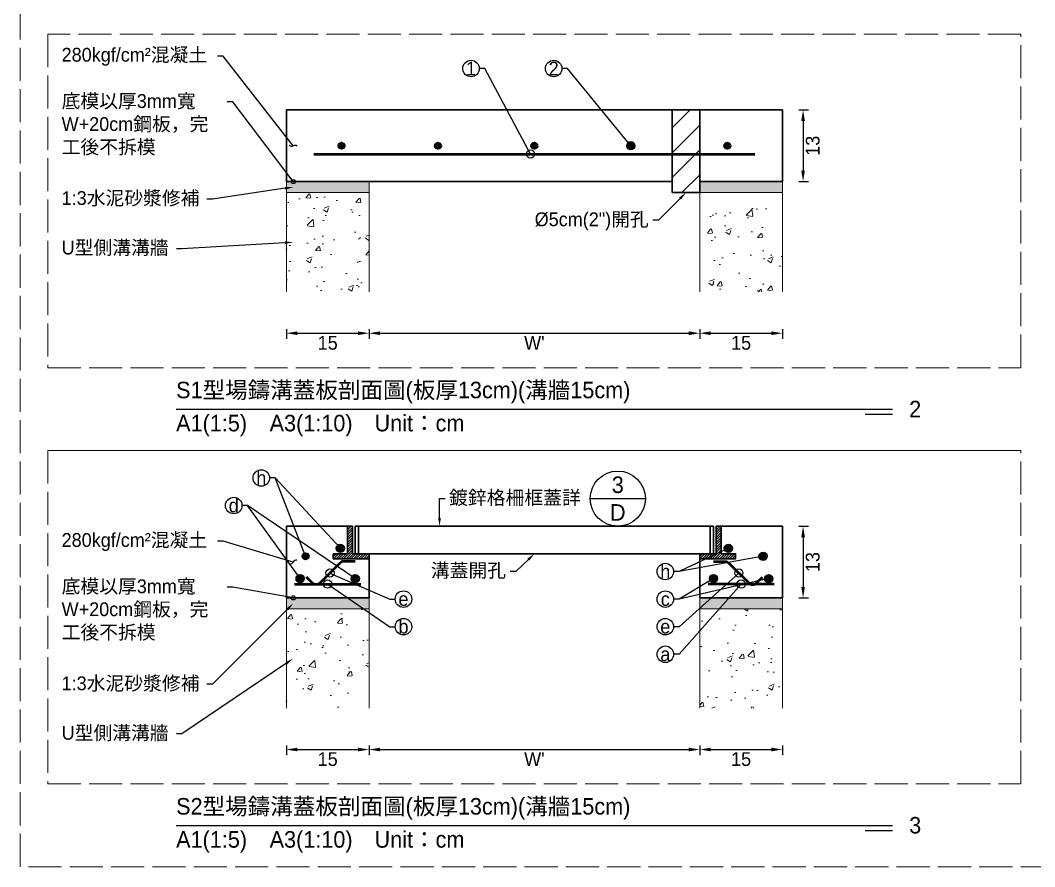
# Model space of a CAD drawing. Extents: x -4891 to 4829, y -5666 to -3242.
# Drawn here: x -3960.9 to -3592.8, y -4853.3 to -4546.3 of the extents above; entities that cross this region are included whole.
import ezdxf
from ezdxf import colors
from ezdxf.entities.mleader import LeaderData, LeaderLine
from ezdxf.math import Vec2, Vec3

# ---------------------------------------------------------------- set-up
doc = ezdxf.new("R2010")
doc.units = 0
doc.header["$MEASUREMENT"] = 0
doc.linetypes.add('ACAD_ISO02W100', pattern=[15, 12, -3])
doc.layers.add('一、4.基本-隱藏', color=9, linetype='ACAD_ISO02W100', lineweight=20, plot=False)
doc.layers.add('三、3.文字-註解文字', color=2, linetype='Continuous')
for name, color, linetype, lineweight in [('二、1.繪圖-既有設施', 8, 'Continuous', 20), ('二、2.繪圖-施作項目', 181, 'Continuous', 30), ('二、5.繪圖-鋼筋', 60, 'Continuous', 50), ('二、6.繪圖-其他施作項目', 35, 'Continuous', 30)]:
    doc.layers.add(name, color=color, linetype=linetype, lineweight=lineweight)
doc.styles.add('次圖名(詳圖)', font='MS PGothic.ttf', dxfattribs={"height": 6})
doc.styles.add('註解文字', font='MS PGothic.ttf', dxfattribs={"height": 5})
doc.styles.add('註解文字(詳圖)', font='MS PGothic.ttf', dxfattribs={"height": 6})
doc.dimstyles.new('註解文字', dxfattribs={"dimtxt": 5, "dimasz": 4, "dimexe": 2, "dimexo": 2.5, "dimgap": 1, "dimtad": 2, "dimzin": 0, "dimdsep": 46, "dimtxsty": '註解文字', "dimcen": 0.1, "dimclrd": 144, "dimclre": 144, "dimclrt": 256, "dimadec": 0, "dimazin": 0, "dimtfac": 1, "dimtofl": 0, "dimtmove": 0, "dimatfit": 3, "dimfxl": 1.5, "dimfxlon": 1, "dimtolj": 1, "dimtzin": 0, "dimlwd": -1, "dimlwe": -1, "dimarcsym": 1})

# ---------------------------------------------------------------- blocks, each defined once
blk = doc.blocks.new('_Integral')
at = {"color": 0, "linetype": 'ByBlock', "lineweight": -2}
for centre, start, end in [((0.44, -0.09), 102, 168), ((-0.44, 0.09), 282, 348)]:
    blk.add_arc(centre, 0.454, start, end, dxfattribs=at)
blk = doc.blocks.new('_Small')
at = {"color": 0, "linetype": 'ByBlock', "lineweight": -2}
blk.add_circle((0, 0), 0.25, dxfattribs=at)
blk = doc.blocks.new('*D144')
at = {"layer": 'Defpoints', "color": 0, "transparency": 16777216}
for p in [(-3864.31, -4644.8), (-3834.31, -4644.8), (-3834.31, -4659.8)]:
    blk.add_point(p, dxfattribs=at)
at = {"layer": '三、3.文字-註解文字', "color": 144, "transparency": 16777216}
for p, q in [((-3864.31, -4658.3), (-3864.31, -4661.8)), ((-3860.31, -4659.8), (-3838.31, -4659.8)), ((-3834.31, -4658.3), (-3834.31, -4661.8))]:
    blk.add_line(p, q, dxfattribs=at)
for points in [[(-3860.31, -4659.13), (-3860.31, -4660.46), (-3864.31, -4659.8)], [(-3838.31, -4659.13), (-3838.31, -4660.46), (-3834.31, -4659.8)]]:
    blk.add_solid(points, dxfattribs=at)
at = {"layer": '三、3.文字-註解文字', "transparency": 16777216, "insert": (-3849.31, -4663.3), "char_height": 5, "attachment_point": 5, "style": '註解文字'}
blk.add_mtext('\\A1;15', dxfattribs=at)
blk = doc.blocks.new('*D145')
at = {"layer": 'Defpoints', "color": 0, "transparency": 16777216}
for p in [(-3834.31, -4644.8), (-3714.31, -4644.8), (-3714.31, -4659.8)]:
    blk.add_point(p, dxfattribs=at)
at = {"layer": '三、3.文字-註解文字', "color": 144, "transparency": 16777216}
for p, q in [((-3834.31, -4658.3), (-3834.31, -4661.8)), ((-3830.31, -4659.8), (-3718.31, -4659.8)), ((-3714.31, -4658.3), (-3714.31, -4661.8))]:
    blk.add_line(p, q, dxfattribs=at)
for points in [[(-3830.31, -4659.13), (-3830.31, -4660.46), (-3834.31, -4659.8)], [(-3718.31, -4659.13), (-3718.31, -4660.46), (-3714.31, -4659.8)]]:
    blk.add_solid(points, dxfattribs=at)
at = {"layer": '三、3.文字-註解文字', "transparency": 16777216, "insert": (-3774.31, -4663.3), "char_height": 5, "attachment_point": 5, "style": '註解文字'}
blk.add_mtext("\\A1;W'", dxfattribs=at)
blk = doc.blocks.new('*D146')
at = {"layer": 'Defpoints', "color": 0, "transparency": 16777216}
for p in [(-3714.31, -4644.8), (-3684.31, -4644.8), (-3684.31, -4659.8)]:
    blk.add_point(p, dxfattribs=at)
at = {"layer": '三、3.文字-註解文字', "color": 144, "transparency": 16777216}
for p, q in [((-3714.31, -4658.3), (-3714.31, -4661.8)), ((-3710.31, -4659.8), (-3688.31, -4659.8)), ((-3684.31, -4658.3), (-3684.31, -4661.8))]:
    blk.add_line(p, q, dxfattribs=at)
for points in [[(-3710.31, -4659.13), (-3710.31, -4660.46), (-3714.31, -4659.8)], [(-3688.31, -4659.13), (-3688.31, -4660.46), (-3684.31, -4659.8)]]:
    blk.add_solid(points, dxfattribs=at)
at = {"layer": '三、3.文字-註解文字', "transparency": 16777216, "insert": (-3699.31, -4663.3), "char_height": 5, "attachment_point": 5, "style": '註解文字'}
blk.add_mtext('\\A1;15', dxfattribs=at)
blk = doc.blocks.new('*D147')
at = {"layer": 'Defpoints', "color": 0, "transparency": 16777216}
for p in [(-3864.31, -4795.8), (-3834.31, -4795.8), (-3834.31, -4810.8)]:
    blk.add_point(p, dxfattribs=at)
at = {"layer": '三、3.文字-註解文字', "color": 144, "transparency": 16777216}
for p, q in [((-3864.31, -4809.3), (-3864.31, -4812.8)), ((-3860.31, -4810.8), (-3838.31, -4810.8)), ((-3834.31, -4809.3), (-3834.31, -4812.8))]:
    blk.add_line(p, q, dxfattribs=at)
for points in [[(-3860.31, -4810.13), (-3860.31, -4811.46), (-3864.31, -4810.8)], [(-3838.31, -4810.13), (-3838.31, -4811.46), (-3834.31, -4810.8)]]:
    blk.add_solid(points, dxfattribs=at)
at = {"layer": '三、3.文字-註解文字', "transparency": 16777216, "insert": (-3849.31, -4814.3), "char_height": 5, "attachment_point": 5, "style": '註解文字'}
blk.add_mtext('\\A1;15', dxfattribs=at)
blk = doc.blocks.new('*D148')
at = {"layer": 'Defpoints', "color": 0, "transparency": 16777216}
for p in [(-3834.31, -4795.8), (-3714.31, -4795.8), (-3714.31, -4810.8)]:
    blk.add_point(p, dxfattribs=at)
at = {"layer": '三、3.文字-註解文字', "color": 144, "transparency": 16777216}
for p, q in [((-3834.31, -4809.3), (-3834.31, -4812.8)), ((-3830.31, -4810.8), (-3718.31, -4810.8)), ((-3714.31, -4809.3), (-3714.31, -4812.8))]:
    blk.add_line(p, q, dxfattribs=at)
for points in [[(-3830.31, -4810.13), (-3830.31, -4811.46), (-3834.31, -4810.8)], [(-3718.31, -4810.13), (-3718.31, -4811.46), (-3714.31, -4810.8)]]:
    blk.add_solid(points, dxfattribs=at)
at = {"layer": '三、3.文字-註解文字', "transparency": 16777216, "insert": (-3774.31, -4814.3), "char_height": 5, "attachment_point": 5, "style": '註解文字'}
blk.add_mtext("\\A1;W'", dxfattribs=at)
blk = doc.blocks.new('*D149')
at = {"layer": 'Defpoints', "color": 0, "transparency": 16777216}
for p in [(-3714.31, -4795.8), (-3684.31, -4795.8), (-3684.31, -4810.8)]:
    blk.add_point(p, dxfattribs=at)
at = {"layer": '三、3.文字-註解文字', "color": 144, "transparency": 16777216}
for p, q in [((-3714.31, -4809.3), (-3714.31, -4812.8)), ((-3710.31, -4810.8), (-3688.31, -4810.8)), ((-3684.31, -4809.3), (-3684.31, -4812.8))]:
    blk.add_line(p, q, dxfattribs=at)
for points in [[(-3710.31, -4810.13), (-3710.31, -4811.46), (-3714.31, -4810.8)], [(-3688.31, -4810.13), (-3688.31, -4811.46), (-3684.31, -4810.8)]]:
    blk.add_solid(points, dxfattribs=at)
at = {"layer": '三、3.文字-註解文字', "transparency": 16777216, "insert": (-3699.31, -4814.3), "char_height": 5, "attachment_point": 5, "style": '註解文字'}
blk.add_mtext('\\A1;15', dxfattribs=at)
blk = doc.blocks.new('*D150')
at = {"layer": 'Defpoints', "color": 0, "transparency": 16777216}
for p in [(-3684.31, -4578.8), (-3684.31, -4604.8), (-3676.81, -4604.8)]:
    blk.add_point(p, dxfattribs=at)
at = {"layer": '三、3.文字-註解文字', "color": 144, "transparency": 16777216}
for p, q in [((-3678.31, -4578.8), (-3674.81, -4578.8)), ((-3676.81, -4582.8), (-3676.81, -4600.8)), ((-3678.31, -4604.8), (-3674.81, -4604.8))]:
    blk.add_line(p, q, dxfattribs=at)
for points in [[(-3677.47, -4582.8), (-3676.14, -4582.8), (-3676.81, -4578.8)], [(-3677.47, -4600.8), (-3676.14, -4600.8), (-3676.81, -4604.8)]]:
    blk.add_solid(points, dxfattribs=at)
at = {"layer": '三、3.文字-註解文字', "transparency": 16777216, "insert": (-3673.31, -4591.8), "char_height": 5, "attachment_point": 5, "rotation": 90, "style": '註解文字'}
blk.add_mtext('\\A1;13', dxfattribs=at)
blk = doc.blocks.new('*D151')
at = {"layer": 'Defpoints', "color": 0, "transparency": 16777216}
for p in [(-3684.31, -4729.8), (-3684.31, -4755.8), (-3676.81, -4755.8)]:
    blk.add_point(p, dxfattribs=at)
at = {"layer": '三、3.文字-註解文字', "color": 144, "transparency": 16777216}
for p, q in [((-3678.31, -4729.8), (-3674.81, -4729.8)), ((-3676.81, -4733.8), (-3676.81, -4751.8)), ((-3678.31, -4755.8), (-3674.81, -4755.8))]:
    blk.add_line(p, q, dxfattribs=at)
for points in [[(-3677.47, -4733.8), (-3676.14, -4733.8), (-3676.81, -4729.8)], [(-3677.47, -4751.8), (-3676.14, -4751.8), (-3676.81, -4755.8)]]:
    blk.add_solid(points, dxfattribs=at)
at = {"layer": '三、3.文字-註解文字', "transparency": 16777216, "insert": (-3673.31, -4742.8), "char_height": 5, "attachment_point": 5, "rotation": 90, "style": '註解文字'}
blk.add_mtext('\\A1;13', dxfattribs=at)

msp = doc.modelspace()

# ---------------------------------------------------------------- hatches: boundary and pattern name
at = {"layer": '二、1.繪圖-既有設施'}
h = msp.add_hatch(dxfattribs=at)
h.set_pattern_fill('CROSS', color=256, scale=0.2)
h.set_pattern_definition([(0, (-459463.2273, -668654.5251), (1.27, 1.27), [0.635, -1.905]), (90, (-459462.9098, -668654.8426), (-1.27, 1.27), [0.635, -1.905])])
h.paths.add_polyline_path([(-3834.307, -4604.796), (-3864.307, -4604.796), (-3864.307, -4608.796), (-3834.307, -4608.796)])
h.paths.add_polyline_path([(-3684.307, -4604.796), (-3714.307, -4604.796), (-3714.307, -4608.796), (-3684.307, -4608.796)])
h = msp.add_hatch(dxfattribs=at)
h.set_pattern_fill('AR-CONC', color=256, scale=0.1)
h.set_pattern_definition([(50, (-459463.227, -668654.525), (18.2184669, -1.59390855), [1.905, -20.955]), (355, (-459463.227, -668654.525), (-3.52434214, 19.10568452), [1.524, -16.7640584]), (100.4514447, (-459461.709, -668654.658), (14.6941247, 17.5117752), [1.6190009, -17.80902446]), (46.1842, (-459463.227, -668649.445), (27.1079041, -4.2042328), [2.8575, -31.4325]), (96.6355576, (-459460.968, -668649.795), (23.7404134, 24.7426125), [2.4285023, -26.7135608]), (351.184151, (-459463.227, -668649.445), (23.7404134, 24.7426125), [2.2859967, -25.1459732]), (21, (-459460.687, -668650.715), (15.16143913, -10.22651982), [1.905, -20.955]), (326, (-459460.687, -668650.715), (6.18020283, 18.4187966), [1.524, -16.764]), (71.451445, (-459459.424, -668651.567), (21.34164193, 8.1922769), [1.6190009, -17.80899376]), (37.5, (-459463.227, -668654.525), (0.308860325, 8.455503887), [0, -16.5608, 0, -17.018, 0, -16.8275]), (7.5, (-459463.227, -668654.525), (6.68196625, 10.01805748), [0, -9.7028, 0, -16.1798, 0, -6.4135]), (327.5, (-459468.8915, -668654.525), (13.559059517, -0.5728744), [0, -6.35, 0, -19.812, 0, -26.289]), (317.5, (-459471.431, -668654.525), (14.81291814, 2.5426491), [0, -8.255, 0, -13.1572, 0, -18.669])])
h.paths.add_polyline_path([(-3834.307, -4608.796), (-3864.307, -4608.796), (-3864.307, -4644.796), (-3834.307, -4644.796)])
h.paths.add_polyline_path([(-3684.307, -4608.796), (-3714.307, -4608.796), (-3714.307, -4644.796), (-3684.307, -4644.796)])
h = msp.add_hatch(dxfattribs=at)
h.set_pattern_fill('CROSS', color=256, scale=0.2)
h.set_pattern_definition([(0, (-459703.2273, -668805.5251), (1.27, 1.27), [0.635, -1.905]), (90, (-459702.9098, -668805.8426), (-1.27, 1.27), [0.635, -1.905])])
h.paths.add_polyline_path([(-3834.307, -4755.796), (-3864.307, -4755.796), (-3864.307, -4759.796), (-3834.307, -4759.796)])
h.paths.add_polyline_path([(-3684.307, -4755.796), (-3714.307, -4755.796), (-3714.307, -4759.796), (-3684.307, -4759.796)])
h = msp.add_hatch(dxfattribs=at)
h.set_pattern_fill('AR-CONC', color=256, scale=0.1)
h.set_pattern_definition([(50, (-459703.227, -668805.525), (18.2184669, -1.59390855), [1.905, -20.955]), (355, (-459703.227, -668805.525), (-3.52434214, 19.10568452), [1.524, -16.7640584]), (100.4514447, (-459701.709, -668805.658), (14.6941247, 17.5117752), [1.6190009, -17.80902446]), (46.1842, (-459703.227, -668800.445), (27.1079041, -4.2042328), [2.8575, -31.4325]), (96.6355576, (-459700.968, -668800.795), (23.7404134, 24.7426125), [2.4285023, -26.7135608]), (351.184151, (-459703.227, -668800.445), (23.7404134, 24.7426125), [2.2859967, -25.1459732]), (21, (-459700.687, -668801.715), (15.16143913, -10.22651982), [1.905, -20.955]), (326, (-459700.687, -668801.715), (6.18020283, 18.4187966), [1.524, -16.764]), (71.451445, (-459699.424, -668802.567), (21.34164193, 8.1922769), [1.6190009, -17.80899376]), (37.5, (-459703.227, -668805.525), (0.308860325, 8.455503887), [0, -16.5608, 0, -17.018, 0, -16.8275]), (7.5, (-459703.227, -668805.525), (6.68196625, 10.01805748), [0, -9.7028, 0, -16.1798, 0, -6.4135]), (327.5, (-459708.8915, -668805.525), (13.559059517, -0.5728744), [0, -6.35, 0, -19.812, 0, -26.289]), (317.5, (-459711.431, -668805.525), (14.81291814, 2.5426491), [0, -8.255, 0, -13.1572, 0, -18.669])])
h.paths.add_polyline_path([(-3834.307, -4759.796), (-3864.307, -4759.796), (-3864.307, -4795.796), (-3834.307, -4795.796)])
h.paths.add_polyline_path([(-3684.307, -4759.796), (-3714.307, -4759.796), (-3714.307, -4795.796), (-3684.307, -4795.796)])
at = {"layer": '二、5.繪圖-鋼筋'}
h = msp.add_hatch(color=256, dxfattribs=at)
h.dxf.hatch_style = 1
h.paths.add_polyline_path([(-3845.307, -4591.796, 1), (-3843.307, -4591.796, 1)])
h = msp.add_hatch(color=256, dxfattribs=at)
h.dxf.hatch_style = 1
h.paths.add_polyline_path([(-3810.307, -4591.796, 1), (-3808.307, -4591.796, 1)])
h = msp.add_hatch(color=256, dxfattribs=at)
h.dxf.hatch_style = 1
h.paths.add_polyline_path([(-3775.307, -4591.796, 1), (-3773.307, -4591.796, 1)])
h = msp.add_hatch(color=256, dxfattribs=at)
h.dxf.hatch_style = 1
h.paths.add_polyline_path([(-3740.307, -4591.796, 1), (-3738.307, -4591.796, 1)])
h = msp.add_hatch(color=256, dxfattribs=at)
h.dxf.hatch_style = 1
h.paths.add_polyline_path([(-3705.307, -4591.796, 1), (-3703.307, -4591.796, 1)])
h = msp.add_hatch(color=256, dxfattribs=at)
h.dxf.hatch_style = 1
h.paths.add_polyline_path([(-3845.707, -4737.796, 1), (-3843.707, -4737.796, 1)])
h = msp.add_hatch(color=256, dxfattribs=at)
h.dxf.hatch_style = 1
h.paths.add_polyline_path([(-3704.907, -4737.796, 1), (-3702.907, -4737.796, 1)])
h = msp.add_hatch(color=256, dxfattribs=at)
h.dxf.hatch_style = 1
h.paths.add_polyline_path([(-3858.307, -4740.696, 1), (-3856.307, -4740.696, 1)])
h = msp.add_hatch(color=256, dxfattribs=at)
h.dxf.hatch_style = 1
h.paths.add_polyline_path([(-3692.307, -4740.696, 1), (-3690.307, -4740.696, 1)])
h = msp.add_hatch(color=256, dxfattribs=at)
h.dxf.hatch_style = 1
h.paths.add_polyline_path([(-3860.307, -4748.796, 1), (-3858.307, -4748.796, 1)])
h = msp.add_hatch(color=256, dxfattribs=at)
h.dxf.hatch_style = 1
h.paths.add_polyline_path([(-3840.307, -4748.796, 1), (-3838.307, -4748.796, 1)])
h = msp.add_hatch(color=256, dxfattribs=at)
h.dxf.hatch_style = 1
h.paths.add_polyline_path([(-3710.307, -4748.796, 1), (-3708.307, -4748.796, 1)])
h = msp.add_hatch(color=256, dxfattribs=at)
h.dxf.hatch_style = 1
h.paths.add_polyline_path([(-3690.307, -4748.796, 1), (-3688.307, -4748.796, 1)])
at = {"layer": '二、6.繪圖-其他施作項目'}
h = msp.add_hatch(dxfattribs=at)
h.set_pattern_fill('ANSI31', color=256, scale=2)
h.set_pattern_definition([(45, (-459633.473, -670318.204), (-4.49012806, 4.49012806), [])])
h.paths.add_polyline_path([(-3714.307, -4578.796), (-3724.307, -4578.796), (-3724.307, -4608.796), (-3714.307, -4608.796)])
h = msp.add_hatch(dxfattribs=at)
h.set_pattern_fill('ANSI31', color=256, scale=0.2)
h.set_pattern_definition([(45, (-1384.6386, -6720.7209), (-0.4490128, 0.4490128), [])])
h.paths.add_polyline_path([(-3840.307, -4729.796), (-3842.107, -4729.796), (-3842.107, -4739.796), (-3847.307, -4739.796), (-3847.307, -4741.596), (-3834.307, -4741.596), (-3834.307, -4739.796), (-3840.307, -4739.796)])
h.paths.add_polyline_path([(-3708.307, -4739.796), (-3714.307, -4739.796), (-3714.307, -4741.596), (-3701.307, -4741.596), (-3701.307, -4739.796), (-3706.507, -4739.796), (-3706.507, -4729.796), (-3708.307, -4729.796)])

# ---------------------------------------------------------------- linework, layer by layer
at = {"layer": '一、4.基本-隱藏'}
for points in [[(-3960.855, -4346.296), (-3180.855, -4346.296), (-3180.855, -4853.296), (-3960.855, -4853.296)], [(-3597.759, -4551.296), (-3950.855, -4551.296), (-3950.855, -4672.296), (-3597.759, -4672.296)], [(-3597.759, -4702.296), (-3950.855, -4702.296), (-3950.855, -4823.296), (-3597.759, -4823.296)]]:
    msp.add_lwpolyline(points, close=True, dxfattribs=at)
for points in [[(-3950.855, -4672.296), (-3597.759, -4672.296)], [(-3950.855, -4702.296), (-3597.759, -4702.296)]]:
    msp.add_lwpolyline(points, dxfattribs=at)
at = {"layer": '三、3.文字-註解文字'}
for points in [[(-3904.307, -4687.296), (-3644.307, -4687.296)], [(-3644.307, -4689.296), (-3654.307, -4689.296)], [(-3754.039, -4719.796), (-3734.039, -4719.796)], [(-3904.307, -4838.296), (-3644.307, -4838.296)], [(-3644.307, -4840.296), (-3654.307, -4840.296)]]:
    msp.add_lwpolyline(points, dxfattribs=at)
at = {"layer": '三、3.文字-註解文字', "color": 144}
msp.add_lwpolyline([(-3857.307, -4740.696), (-3868.407, -4712.296)], dxfattribs=at)
at = {"layer": '三、3.文字-註解文字'}
for centre, radius in [((-3797.307, -4563.796), 3), ((-3767.307, -4563.796), 3), ((-3873.407, -4712.296), 3), ((-3744.039, -4719.796), 10), ((-3883.407, -4722.296), 3), ((-3726.807, -4746.24), 3), ((-3821.807, -4756.24), 3), ((-3726.807, -4756.24), 3), ((-3821.807, -4766.24), 3), ((-3726.807, -4766.24), 3), ((-3726.807, -4776.24), 3)]:
    msp.add_circle(centre, radius, dxfattribs=at)
at = {"layer": '二、1.繪圖-既有設施'}
for points in [[(-3864.307, -4604.796), (-3864.307, -4644.796)], [(-3834.307, -4604.796), (-3834.307, -4644.796)], [(-3714.307, -4604.796), (-3714.307, -4644.796)], [(-3684.307, -4604.796), (-3684.307, -4644.796)], [(-3864.307, -4608.796), (-3834.307, -4608.796)], [(-3714.307, -4608.796), (-3684.307, -4608.796)], [(-3864.307, -4755.796), (-3864.307, -4795.796)], [(-3834.307, -4755.796), (-3834.307, -4795.796)], [(-3714.307, -4755.796), (-3714.307, -4795.796)], [(-3684.307, -4755.796), (-3684.307, -4795.796)], [(-3864.307, -4759.796), (-3834.307, -4759.796)], [(-3714.307, -4759.796), (-3684.307, -4759.796)]]:
    msp.add_lwpolyline(points, dxfattribs=at)
at = {"layer": '二、2.繪圖-施作項目'}
for points in [[(-3864.307, -4578.796), (-3684.307, -4578.796)], [(-3864.307, -4578.796), (-3864.307, -4604.796)], [(-3684.307, -4578.796), (-3684.307, -4604.796)], [(-3864.307, -4604.796), (-3724.307, -4604.796)], [(-3714.307, -4604.796), (-3684.307, -4604.796)], [(-3864.307, -4729.796), (-3842.107, -4729.796)], [(-3864.307, -4729.796), (-3864.307, -4755.796)], [(-3706.507, -4729.796), (-3684.307, -4729.796)], [(-3684.307, -4729.796), (-3684.307, -4755.796)], [(-3834.307, -4739.796), (-3834.307, -4755.796)], [(-3714.307, -4739.796), (-3714.307, -4755.796)], [(-3864.307, -4755.796), (-3834.307, -4755.796)], [(-3714.307, -4755.796), (-3684.307, -4755.796)]]:
    msp.add_lwpolyline(points, dxfattribs=at)
at = {"layer": '二、5.繪圖-鋼筋'}
for points in [[(-3854.307, -4594.796), (-3694.307, -4594.796)], [(-3861.307, -4750.796), (-3837.307, -4750.796)], [(-3687.307, -4750.796), (-3711.307, -4750.796)]]:
    msp.add_lwpolyline(points, dxfattribs=at)
for points in [[(-3839.307, -4742.596), (-3843.479, -4742.596, 0.1989124), (-3844.893, -4743.182), (-3852.093, -4750.382, -0.4142136), (-3854.921, -4750.382), (-3857.043, -4748.26)], [(-3709.307, -4742.596), (-3705.135, -4742.596, -0.1989124), (-3703.721, -4743.182), (-3696.521, -4750.382, 0.4142136), (-3693.693, -4750.382), (-3691.571, -4748.26)]]:
    msp.add_lwpolyline(points, format="xyb", dxfattribs=at)
for centre in [(-3844.307, -4591.796), (-3809.307, -4591.796), (-3774.307, -4591.796), (-3739.307, -4591.796), (-3704.307, -4591.796), (-3844.707, -4737.796), (-3703.907, -4737.796), (-3857.307, -4740.696), (-3691.307, -4740.696), (-3859.307, -4748.796), (-3839.307, -4748.796), (-3709.307, -4748.796), (-3689.307, -4748.796)]:
    msp.add_circle(centre, 1, dxfattribs=at)
at = {"layer": '二、6.繪圖-其他施作項目'}
for points in [[(-3724.307, -4578.796), (-3724.307, -4608.796)], [(-3714.307, -4578.796), (-3714.307, -4608.796)], [(-3724.307, -4608.796), (-3714.307, -4608.796)], [(-3839.307, -4729.796), (-3839.307, -4739.796)], [(-3839.307, -4729.796), (-3709.307, -4729.796)], [(-3838.107, -4729.796), (-3838.107, -4739.796)], [(-3710.507, -4729.796), (-3710.507, -4739.796)], [(-3709.307, -4729.796), (-3709.307, -4739.796)], [(-3839.307, -4739.796), (-3709.307, -4739.796)]]:
    msp.add_lwpolyline(points, dxfattribs=at)
for points in [[(-3847.307, -4739.796), (-3842.107, -4739.796), (-3842.107, -4729.796), (-3840.307, -4729.796), (-3840.307, -4739.796), (-3834.307, -4739.796), (-3834.307, -4741.596), (-3847.307, -4741.596)], [(-3706.507, -4729.796), (-3708.307, -4729.796), (-3708.307, -4739.796), (-3714.307, -4739.796), (-3714.307, -4741.596), (-3701.307, -4741.596), (-3701.307, -4739.796), (-3706.507, -4739.796)]]:
    msp.add_lwpolyline(points, close=True, dxfattribs=at)

# ---------------------------------------------------------------- texts
at = {"layer": '三、3.文字-註解文字'}
for s, width, gutter_width, insert, char_height, attachment_point, style in [('1', 8.38231, 30, (-3797.307, -4563.796), 5, 5, '註解文字'), ('2', 8.38231, 30, (-3767.307, -4563.796), 5, 5, '註解文字'), ('S{\\fMS PGothic|b0|i0|c128|p34;1型場鑄溝蓋板剖面圖(板厚13cm)}(溝牆15cm)', 215.37549, 15, (-3904.307, -4681.296), 6, 4, '次圖名(詳圖)'), ('2', 3, 15, (-3638.307, -4687.296), 6, 4, '次圖名(詳圖)'), ('{\\fMS PGothic|b0|i0|c128|p34;A1(1:}5{\\fMS PGothic|b0|i0|c128|p34;)\u3000A3(1:}1{\\fMS PGothic|b0|i0|c128|p34;0)^IUnit：cm}', 136.03259, 15, (-3904.307, -4693.296), 6, 4, '次圖名(詳圖)'), ('h', 8.38231, 30, (-3873.407, -4712.296), 5, 5, '註解文字'), ('3', 6.60394, 25, (-3744.039, -4714.796), 6, 5, '註解文字(詳圖)'), ('d', 8.38231, 30, (-3883.407, -4722.296), 5, 5, '註解文字'), ('D', 6.60394, 25, (-3744.039, -4724.796), 6, 5, '註解文字(詳圖)'), ('h', 8.38231, 30, (-3726.807, -4746.24), 5, 5, '註解文字'), ('e', 8.38231, 30, (-3821.807, -4756.24), 5, 5, '註解文字'), ('c', 8.38231, 30, (-3726.807, -4756.24), 5, 5, '註解文字'), ('b', 8.38231, 30, (-3821.807, -4766.24), 5, 5, '註解文字'), ('e', 8.38231, 30, (-3726.807, -4766.24), 5, 5, '註解文字'), ('a', 8.38231, 30, (-3726.807, -4776.24), 5, 5, '註解文字'), ('S{\\fMS PGothic|b0|i0|c128|p34;2型場鑄溝蓋板剖面圖(板厚13cm)}(溝牆15cm)', 215.37549, 15, (-3904.307, -4832.296), 6, 4, '次圖名(詳圖)'), ('3', 3, 15, (-3638.307, -4838.296), 6, 4, '次圖名(詳圖)'), ('{\\fMS PGothic|b0|i0|c128|p34;A1(1:}5{\\fMS PGothic|b0|i0|c128|p34;)\u3000A3(1:}1{\\fMS PGothic|b0|i0|c128|p34;0)^IUnit：cm}', 136.03259, 15, (-3904.307, -4844.296), 6, 4, '次圖名(詳圖)')]:
    msp.add_mtext_dynamic_manual_height_columns(s, width=width, gutter_width=gutter_width, heights=[0], dxfattribs=dict(at, insert=insert, char_height=char_height, attachment_point=attachment_point, style=style))

# ---------------------------------------------------------------- dimensions: what is measured, and where the dimension line sits
for base, p1, p2, picture, middle in [((-3676.807, -4604.796), (-3684.307, -4578.796), (-3684.307, -4604.796), '*D150', (-3673.307, -4591.796)), ((-3676.807, -4755.796), (-3684.307, -4729.796), (-3684.307, -4755.796), '*D151', (-3673.307, -4742.796))]:
    dim = msp.add_linear_dim(base=base, p1=p1, p2=p2, angle=90, text='13', dimstyle='註解文字', dxfattribs=at)
    dim.commit()
    dim.dimension.update_dxf_attribs({"geometry": picture, "text_midpoint": middle})
for base, p1, p2, text, picture, middle in [((-3834.307, -4659.796), (-3864.307, -4644.796), (-3834.307, -4644.796), '15', '*D144', (-3849.307, -4663.296)), ((-3714.307, -4659.796), (-3834.307, -4644.796), (-3714.307, -4644.796), "W'", '*D145', (-3774.307, -4663.296)), ((-3684.307, -4659.796), (-3714.307, -4644.796), (-3684.307, -4644.796), '15', '*D146', (-3699.307, -4663.296)), ((-3834.307, -4810.796), (-3864.307, -4795.796), (-3834.307, -4795.796), '15', '*D147', (-3849.307, -4814.296)), ((-3714.307, -4810.796), (-3834.307, -4795.796), (-3714.307, -4795.796), "W'", '*D148', (-3774.307, -4814.296)), ((-3684.307, -4810.796), (-3714.307, -4795.796), (-3684.307, -4795.796), '15', '*D149', (-3699.307, -4814.296))]:
    dim = msp.add_linear_dim(base=base, p1=p1, p2=p2, text=text, dimstyle='註解文字', dxfattribs=at)
    dim.commit()
    dim.dimension.update_dxf_attribs({"geometry": picture, "text_midpoint": middle})

# ---------------------------------------------------------------- leaders
ml = msp.add_multileader_mtext('Standard', dxfattribs=at)
ml.set_content('280kgf/cm²混凝土', color=256, style='註解文字')
ml.set_leader_properties(color=144, linetype='ByLayer', lineweight=-1)
ml.set_arrow_properties(name='INTEGRAL')
ml.build(insert=Vec2(0, 0))
ml.multileader.update_dxf_attribs({"dogleg_length": 2, "arrow_head_size": 3})
ctx = ml.context
ctx.base_point, ctx.char_height, ctx.arrow_head_size, ctx.landing_gap_size, ctx.plane_origin = Vec3(-3947.355, -4559.279), 5, 3, 1.5, Vec3(-3807.606, -4640.137)
notes = []
notes.append((ctx, [(1, (1, 1, 0), (-3887.298, -4559.279), (-1, 0), 2, [(0, [(-3861.807, -4591.796)], 0, [])])]))
ctx.mtext.insert, ctx.mtext.width, ctx.mtext.flow_direction = Vec3(-3945.855, -4556.296), 107.51878, 5
ml = msp.add_multileader_mtext('Standard', dxfattribs=at)
ml.set_content('{\\fMS PGothic|b0|i0|c128|p34; }', color=256, style='註解文字')
ml.set_leader_properties(color=144, linetype='ByLayer', lineweight=-1)
ml.set_arrow_properties(name='SMALL')
ml.build(insert=Vec2(0, 0))
ml.multileader.update_dxf_attribs({"dogleg_length": 2, "arrow_head_size": 6})
ctx = ml.context
ctx.base_point, ctx.char_height, ctx.arrow_head_size, ctx.landing_gap_size, ctx.plane_origin = Vec3(-3799.523, -4563.796), 5, 6, 1.5, Vec3(-3775.718, -4570.45)
ctx.text_align_type = 2
notes.append((ctx, [(0, (1, 1, 0), (-3792.307, -4563.796), (-1, 0), 2, [(0, [(-3775.718, -4594.796)], 0, [])])]))
ctx.mtext.insert, ctx.mtext.alignment, ctx.mtext.flow_direction = Vec3(-3795.807, -4561.296), 3, 5
ml = msp.add_multileader_mtext('Standard', dxfattribs=at)
ml.set_content('{\\fMS PGothic|b0|i0|c128|p34; }', color=256, style='註解文字')
ml.set_leader_properties(color=144, linetype='ByLayer', lineweight=-1)
ml.set_arrow_properties(name='SMALL')
ml.build(insert=Vec2(0, 0))
ml.multileader.update_dxf_attribs({"dogleg_length": 2, "arrow_head_size": 6})
ctx = ml.context
ctx.base_point, ctx.char_height, ctx.arrow_head_size, ctx.landing_gap_size, ctx.plane_origin = Vec3(-3769.523, -4563.796), 5, 6, 1.5, Vec3(-3745.718, -4570.45)
ctx.text_align_type = 2
notes.append((ctx, [(0, (1, 1, 0), (-3762.307, -4563.796), (-1, 0), 2, [(0, [(-3739.307, -4591.796)], 0, [])])]))
ctx.mtext.insert, ctx.mtext.alignment, ctx.mtext.flow_direction = Vec3(-3765.807, -4561.296), 3, 5
ml = msp.add_multileader_mtext('Standard', dxfattribs=at)
ml.set_content('底模以厚3mm寬W+20cm鋼板，完工後不拆模', color=256, style='註解文字')
ml.set_leader_properties(color=144, linetype='ByLayer', lineweight=-1)
ml.set_arrow_properties(name='SMALL')
ml.build(insert=Vec2(0, 0))
ml.multileader.update_dxf_attribs({"dogleg_length": 2, "arrow_head_size": 3})
ctx = ml.context
ctx.base_point, ctx.char_height, ctx.arrow_head_size, ctx.landing_gap_size, ctx.plane_origin = Vec3(-3947.355, -4575.927), 5, 3, 1.5, Vec3(-3807.606, -4653.284)
notes.append((ctx, [(1, (1, 1, 0), (-3883.775, -4575.927), (-1, 0), 2, [(0, [(-3861.807, -4604.796)], 0, [])])]))
ctx.mtext.insert, ctx.mtext.width, ctx.mtext.flow_direction = Vec3(-3945.855, -4573.086), 59.22735, 5
ml = msp.add_multileader_mtext('Standard', dxfattribs=at)
ml.set_content('1:3水泥砂漿修補', color=256, style='註解文字')
ml.set_leader_properties(color=144, linetype='ByLayer', lineweight=-1)
ml.build(insert=Vec2(0, 0))
ml.multileader.update_dxf_attribs({"dogleg_length": 2, "arrow_head_size": 3})
ctx = ml.context
ctx.base_point, ctx.char_height, ctx.arrow_head_size, ctx.landing_gap_size, ctx.plane_origin = Vec3(-3947.355, -4611.116), 5, 3, 1.5, Vec3(-3804.061, -4688.546)
notes.append((ctx, [(1, (1, 1, 0), (-3891.162, -4611.116), (-1, 0), 2, [(0, [(-3861.807, -4606.796)], 0, [])])]))
ctx.mtext.insert, ctx.mtext.width, ctx.mtext.defined_height, ctx.mtext.flow_direction = Vec3(-3945.855, -4608.275), 75.70236, 7.957, 5
ml = msp.add_multileader_mtext('Standard', dxfattribs=at)
ml.set_content('%%C5cm(2")開孔{\\fMS PGothic|b0|i0|c128|p34; }', color=256, style='註解文字')
ml.set_leader_properties(color=144, linetype='ByLayer', lineweight=-1)
ml.build(insert=Vec2(0, 0))
ml.multileader.update_dxf_attribs({"dogleg_length": 2, "arrow_head_size": 3})
ctx = ml.context
ctx.base_point, ctx.char_height, ctx.arrow_head_size, ctx.landing_gap_size, ctx.plane_origin = Vec3(-3776.267, -4618.796), 5, 3, 1.5, Vec3(-3719.307, -4608.796)
ctx.text_align_type = 2
notes.append((ctx, [(0, (1, 1, 0), (-3729.307, -4618.796), (-1, 0), 2, [(0, [(-3719.307, -4608.796)], 0, [])])]))
ctx.mtext.insert, ctx.mtext.alignment, ctx.mtext.flow_direction = Vec3(-3732.807, -4615.983), 3, 5
ml = msp.add_multileader_mtext('Standard', dxfattribs=at)
ml.set_content('{\\fMS PGothic|b0|i0|c128|p34;U型側溝}溝{\\fMS PGothic|b0|i0|c128|p34;牆}', color=256, style='註解文字')
ml.set_leader_properties(color=144, linetype='ByLayer', lineweight=-1)
ml.build(insert=Vec2(0, 0))
ml.multileader.update_dxf_attribs({"dogleg_length": 2, "arrow_head_size": 3})
ctx = ml.context
ctx.base_point, ctx.char_height, ctx.arrow_head_size, ctx.landing_gap_size, ctx.plane_origin = Vec3(-3947.355, -4629.144), 5, 3, 1.5, Vec3(-3804.061, -4701.489)
notes.append((ctx, [(1, (1, 1, 0), (-3902.213, -4629.144), (-1, 0), 2, [(0, [(-3861.807, -4626.796)], 0, [])])]))
ctx.mtext.insert, ctx.mtext.width, ctx.mtext.defined_height, ctx.mtext.flow_direction = Vec3(-3945.855, -4626.232), 79.19501, 8.736, 5
ml = msp.add_multileader_mtext('Standard', dxfattribs=at)
ml.set_content('{\\fMS PGothic|b0|i0|c128|p34; }', color=256, style='註解文字')
ml.set_leader_properties(color=144, linetype='ByLayer', lineweight=-1)
ml.set_arrow_properties(name='SMALL')
ml.build(insert=Vec2(0, 0))
ml.multileader.update_dxf_attribs({"dogleg_length": 2, "arrow_head_size": 6})
ctx = ml.context
ctx.base_point, ctx.char_height, ctx.arrow_head_size, ctx.landing_gap_size, ctx.plane_origin = Vec3(-3875.623, -4712.296), 5, 6, 1.5, Vec3(-3854.109, -4729.033)
ctx.text_align_type = 2
notes.append((ctx, [(0, (1, 1, 0), (-3868.407, -4712.296), (-1, 0), 2, [(0, [(-3844.707, -4737.796)], 0, [])])]))
ctx.mtext.insert, ctx.mtext.alignment, ctx.mtext.flow_direction = Vec3(-3871.907, -4709.796), 3, 5
ml = msp.add_multileader_mtext('Standard', dxfattribs=at)
ml.set_content('{\\fMS PGothic|b0|i0|c128|p34;鍍鋅格柵框蓋詳}', color=256, style='註解文字')
ml.set_leader_properties(color=144, linetype='ByLayer', lineweight=-1)
ml.build(insert=Vec2(0, 0))
ml.multileader.update_dxf_attribs({"dogleg_length": 2, "arrow_head_size": 3})
ctx = ml.context
ctx.base_point, ctx.char_height, ctx.arrow_head_size, ctx.landing_gap_size, ctx.plane_origin = Vec3(-3806.736, -4719.796), 5, 3, 1.5, Vec3(-3826.285, -4775.973)
notes.append((ctx, [(1, (1, 1, 0), (-3808.736, -4719.796), (1, 0), 2, [(0, [(-3808.736, -4729.796)], 0, [])])]))
ctx.mtext.insert, ctx.mtext.width, ctx.mtext.flow_direction = Vec3(-3805.236, -4716.941), 50.82195, 5
ml = msp.add_multileader_mtext('Standard', dxfattribs=at)
ml.set_content('{\\fMS PGothic|b0|i0|c128|p34; }', color=256, style='註解文字')
ml.set_leader_properties(color=144, linetype='ByLayer', lineweight=-1)
ml.set_arrow_properties(name='SMALL')
ml.build(insert=Vec2(0, 0))
ml.multileader.update_dxf_attribs({"dogleg_length": 2, "arrow_head_size": 6})
ctx = ml.context
ctx.base_point, ctx.char_height, ctx.arrow_head_size, ctx.landing_gap_size, ctx.plane_origin = Vec3(-3885.623, -4722.296), 5, 6, 1.5, Vec3(-3870.709, -4746.933)
ctx.text_align_type = 2
notes.append((ctx, [(0, (1, 1, 0), (-3878.407, -4722.296), (-1, 0), 2, [(0, [(-3839.307, -4748.796)], 0, [])])]))
ctx.mtext.insert, ctx.mtext.alignment, ctx.mtext.flow_direction = Vec3(-3881.907, -4719.796), 3, 5
ml = msp.add_multileader_mtext('Standard', dxfattribs=at)
ml.set_content('{\\fMS PGothic|b0|i0|c128|p34; }', color=256, style='註解文字')
ml.set_leader_properties(color=144, linetype='ByLayer', lineweight=-1)
ml.set_arrow_properties(name='SMALL')
ml.build(insert=Vec2(0, 0))
ml.multileader.update_dxf_attribs({"dogleg_length": 2, "arrow_head_size": 6})
ctx = ml.context
ctx.base_point, ctx.char_height, ctx.arrow_head_size, ctx.landing_gap_size, ctx.plane_origin = Vec3(-3885.623, -4722.296), 5, 6, 1.5, Vec3(-3872.636, -4752.311)
ctx.text_align_type = 2
notes.append((ctx, [(0, (1, 1, 0), (-3878.407, -4722.296), (-1, 0), 2, [(0, [(-3859.307, -4748.796)], 0, [])])]))
ctx.mtext.insert, ctx.mtext.alignment, ctx.mtext.flow_direction = Vec3(-3881.907, -4719.796), 3, 5
ml = msp.add_multileader_mtext('Standard', dxfattribs=at)
ml.set_content('280kgf/cm²混凝土', color=256, style='註解文字')
ml.set_leader_properties(color=144, linetype='ByLayer', lineweight=-1)
ml.set_arrow_properties(name='INTEGRAL')
ml.build(insert=Vec2(0, 0))
ml.multileader.update_dxf_attribs({"dogleg_length": 2, "arrow_head_size": 3})
ctx = ml.context
ctx.base_point, ctx.char_height, ctx.arrow_head_size, ctx.landing_gap_size, ctx.plane_origin = Vec3(-3947.355, -4735.279), 5, 3, 1.5, Vec3(-3807.606, -4833.464)
notes.append((ctx, [(1, (1, 1, 0), (-3887.298, -4735.279), (-1, 0), 2, [(0, [(-3861.807, -4742.796)], 0, [])])]))
ctx.mtext.insert, ctx.mtext.width, ctx.mtext.flow_direction = Vec3(-3945.855, -4732.296), 107.51878, 5
ml = msp.add_multileader_mtext('Standard', dxfattribs=at)
ml.set_content('{\\fMS PGothic|b0|i0|c128|p34; }', color=256, style='註解文字')
ml.set_leader_properties(color=144, linetype='ByLayer', lineweight=-1)
ml.set_arrow_properties(name='SMALL')
ml.build(insert=Vec2(0, 0))
ml.multileader.update_dxf_attribs({"dogleg_length": 2, "arrow_head_size": 6})
ctx = ml.context
ctx.base_point, ctx.char_height, ctx.arrow_head_size, ctx.landing_gap_size, ctx.plane_origin = Vec3(-3729.023, -4746.24), 5, 6, 1.5, Vec3(-3707.496, -4733.088)
ctx.text_align_type = 2
notes.append((ctx, [(0, (1, 1, 0), (-3721.807, -4746.24), (-1, 0), 2, [(0, [(-3703.907, -4737.796)], 0, [])])]))
ctx.mtext.insert, ctx.mtext.alignment, ctx.mtext.flow_direction = Vec3(-3725.307, -4743.74), 3, 5
ml = msp.add_multileader_mtext('Standard', dxfattribs=at)
ml.set_content('溝蓋開孔', color=256, style='註解文字')
ml.set_leader_properties(color=144, linetype='ByLayer', lineweight=-1)
ml.build(insert=Vec2(0, 0))
ml.multileader.update_dxf_attribs({"dogleg_length": 2, "arrow_head_size": 3})
ctx = ml.context
ctx.base_point, ctx.char_height, ctx.arrow_head_size, ctx.landing_gap_size, ctx.plane_origin = Vec3(-3814.412, -4746.24), 5, 3, 1.5, Vec3(-3791.856, -4785.973)
ctx.text_align_type = 2
notes.append((ctx, [(0, (1, 1, 0), (-3781.088, -4746.24), (-1, 0), 2, [(0, [(-3774.307, -4739.796)], 0, [])])]))
ctx.mtext.insert, ctx.mtext.width, ctx.mtext.alignment, ctx.mtext.flow_direction = Vec3(-3784.588, -4743.328), 29.56865, 3, 5
ml = msp.add_multileader_mtext('Standard', dxfattribs=at)
ml.set_content('{\\fMS PGothic|b0|i0|c128|p34; }', color=256, style='註解文字')
ml.set_leader_properties(color=144, linetype='ByLayer', lineweight=-1)
ml.set_arrow_properties(name='SMALL')
ml.build(insert=Vec2(0, 0))
ml.multileader.update_dxf_attribs({"dogleg_length": 2, "arrow_head_size": 6})
ctx = ml.context
ctx.base_point, ctx.char_height, ctx.arrow_head_size, ctx.landing_gap_size, ctx.plane_origin = Vec3(-3729.023, -4746.24), 5, 6, 1.5, Vec3(-3707.718, -4731.45)
ctx.text_align_type = 2
notes.append((ctx, [(0, (1, 1, 0), (-3721.807, -4746.24), (-1, 0), 2, [(0, [(-3691.307, -4740.696)], 0, [])])]))
ctx.mtext.insert, ctx.mtext.alignment, ctx.mtext.flow_direction = Vec3(-3725.307, -4743.74), 3, 5
ml = msp.add_multileader_mtext('Standard', dxfattribs=at)
ml.set_content('底模以厚3mm寬W+20cm鋼板，完工後不拆模', color=256, style='註解文字')
ml.set_leader_properties(color=144, linetype='ByLayer', lineweight=-1)
ml.set_arrow_properties(name='SMALL')
ml.build(insert=Vec2(0, 0))
ml.multileader.update_dxf_attribs({"dogleg_length": 2, "arrow_head_size": 3})
ctx = ml.context
ctx.base_point, ctx.char_height, ctx.arrow_head_size, ctx.landing_gap_size, ctx.plane_origin = Vec3(-3947.355, -4751.927), 5, 3, 1.5, Vec3(-3807.606, -4846.612)
notes.append((ctx, [(1, (1, 1, 0), (-3883.775, -4751.927), (-1, 0), 2, [(0, [(-3861.807, -4755.796)], 0, [])])]))
ctx.mtext.insert, ctx.mtext.width, ctx.mtext.flow_direction = Vec3(-3945.855, -4749.086), 59.22735, 5
ml = msp.add_multileader_mtext('Standard', dxfattribs=at)
ml.set_content('{\\fMS PGothic|b0|i0|c128|p34; }', color=256, style='註解文字')
ml.set_leader_properties(color=144, linetype='ByLayer', lineweight=-1)
ml.set_arrow_properties(name='SMALL')
ml.build(insert=Vec2(0, 0))
ml.multileader.update_dxf_attribs({"dogleg_length": 2, "arrow_head_size": 6})
ctx = ml.context
ctx.base_point, ctx.char_height, ctx.arrow_head_size, ctx.landing_gap_size, ctx.plane_origin = Vec3(-3824.807, -4756.24), 5, 6, 1.5, Vec3(-3886.089, -4713.812)
notes.append((ctx, [(1, (1, 1, 0), (-3826.807, -4756.24), (1, 0), 2, [(0, [(-3848.493, -4746.782)], 0, [])])]))
ctx.mtext.insert, ctx.mtext.flow_direction = Vec3(-3823.307, -4753.74), 5
ml = msp.add_multileader_mtext('Standard', dxfattribs=at)
ml.set_content('{\\fMS PGothic|b0|i0|c128|p34; }', color=256, style='註解文字')
ml.set_leader_properties(color=144, linetype='ByLayer', lineweight=-1)
ml.set_arrow_properties(name='SMALL')
ml.build(insert=Vec2(0, 0))
ml.multileader.update_dxf_attribs({"dogleg_length": 2, "arrow_head_size": 6})
ctx = ml.context
ctx.base_point, ctx.char_height, ctx.arrow_head_size, ctx.landing_gap_size, ctx.plane_origin = Vec3(-3729.023, -4766.24), 5, 6, 1.5, Vec3(-3791.21, -4739.433)
ctx.text_align_type = 2
notes.append((ctx, [(0, (1, 1, 0), (-3721.807, -4766.24), (-1, 0), 2, [(0, [(-3700.121, -4746.782)], 0, [])])]))
ctx.mtext.insert, ctx.mtext.alignment, ctx.mtext.flow_direction = Vec3(-3725.307, -4763.74), 3, 5
ml = msp.add_multileader_mtext('Standard', dxfattribs=at)
ml.set_content('{\\fMS PGothic|b0|i0|c128|p34; }', color=256, style='註解文字')
ml.set_leader_properties(color=144, linetype='ByLayer', lineweight=-1)
ml.set_arrow_properties(name='SMALL')
ml.build(insert=Vec2(0, 0))
ml.multileader.update_dxf_attribs({"dogleg_length": 2, "arrow_head_size": 6})
ctx = ml.context
ctx.base_point, ctx.char_height, ctx.arrow_head_size, ctx.landing_gap_size, ctx.plane_origin = Vec3(-3729.023, -4756.24), 5, 6, 1.5, Vec3(-3686.496, -4778.088)
ctx.text_align_type = 2
notes.append((ctx, [(0, (1, 1, 0), (-3721.807, -4756.24), (-1, 0), 2, [(0, [(-3709.307, -4748.796)], 0, [])])]))
ctx.mtext.insert, ctx.mtext.alignment, ctx.mtext.flow_direction = Vec3(-3725.307, -4753.74), 3, 5
ml = msp.add_multileader_mtext('Standard', dxfattribs=at)
ml.set_content('{\\fMS PGothic|b0|i0|c128|p34; }', color=256, style='註解文字')
ml.set_leader_properties(color=144, linetype='ByLayer', lineweight=-1)
ml.set_arrow_properties(name='SMALL')
ml.build(insert=Vec2(0, 0))
ml.multileader.update_dxf_attribs({"dogleg_length": 2, "arrow_head_size": 6})
ctx = ml.context
ctx.base_point, ctx.char_height, ctx.arrow_head_size, ctx.landing_gap_size, ctx.plane_origin = Vec3(-3729.023, -4756.24), 5, 6, 1.5, Vec3(-3686.129, -4780.823)
ctx.text_align_type = 2
notes.append((ctx, [(0, (1, 1, 0), (-3721.807, -4756.24), (-1, 0), 2, [(0, [(-3689.307, -4748.796)], 0, [])])]))
ctx.mtext.insert, ctx.mtext.alignment, ctx.mtext.flow_direction = Vec3(-3725.307, -4753.74), 3, 5
ml = msp.add_multileader_mtext('Standard', dxfattribs=at)
ml.set_content('{\\fMS PGothic|b0|i0|c128|p34; }', color=256, style='註解文字')
ml.set_leader_properties(color=144, linetype='ByLayer', lineweight=-1)
ml.set_arrow_properties(name='SMALL')
ml.build(insert=Vec2(0, 0))
ml.multileader.update_dxf_attribs({"dogleg_length": 2, "arrow_head_size": 6})
ctx = ml.context
ctx.base_point, ctx.char_height, ctx.arrow_head_size, ctx.landing_gap_size, ctx.plane_origin = Vec3(-3824.807, -4766.24), 5, 6, 1.5, Vec3(-3886.089, -4718.812)
notes.append((ctx, [(1, (1, 1, 0), (-3826.807, -4766.24), (1, 0), 2, [(0, [(-3849.307, -4750.796)], 0, [])])]))
ctx.mtext.insert, ctx.mtext.flow_direction = Vec3(-3823.307, -4763.74), 5
ml = msp.add_multileader_mtext('Standard', dxfattribs=at)
ml.set_content('{\\fMS PGothic|b0|i0|c128|p34; }', color=256, style='註解文字')
ml.set_leader_properties(color=144, linetype='ByLayer', lineweight=-1)
ml.set_arrow_properties(name='SMALL')
ml.build(insert=Vec2(0, 0))
ml.multileader.update_dxf_attribs({"dogleg_length": 2, "arrow_head_size": 6})
ctx = ml.context
ctx.base_point, ctx.char_height, ctx.arrow_head_size, ctx.landing_gap_size, ctx.plane_origin = Vec3(-3729.023, -4776.24), 5, 6, 1.5, Vec3(-3791.21, -4749.433)
ctx.text_align_type = 2
notes.append((ctx, [(0, (1, 1, 0), (-3721.807, -4776.24), (-1, 0), 2, [(0, [(-3699.307, -4750.796)], 0, [])])]))
ctx.mtext.insert, ctx.mtext.alignment, ctx.mtext.flow_direction = Vec3(-3725.307, -4773.74), 3, 5
ml = msp.add_multileader_mtext('Standard', dxfattribs=at)
ml.set_content('1:3水泥砂漿修補', color=256, style='註解文字')
ml.set_leader_properties(color=144, linetype='ByLayer', lineweight=-1)
ml.build(insert=Vec2(0, 0))
ml.multileader.update_dxf_attribs({"dogleg_length": 2, "arrow_head_size": 3})
ctx = ml.context
ctx.base_point, ctx.char_height, ctx.arrow_head_size, ctx.landing_gap_size, ctx.plane_origin = Vec3(-3947.355, -4787.116), 5, 3, 1.5, Vec3(-3804.061, -4839.546)
notes.append((ctx, [(1, (1, 1, 0), (-3891.162, -4787.116), (-1, 0), 2, [(0, [(-3861.807, -4757.796)], 0, [])])]))
ctx.mtext.insert, ctx.mtext.width, ctx.mtext.defined_height, ctx.mtext.flow_direction = Vec3(-3945.855, -4784.275), 75.70236, 7.957, 5
ml = msp.add_multileader_mtext('Standard', dxfattribs=at)
ml.set_content('{\\fMS PGothic|b0|i0|c128|p34;U型側溝}溝{\\fMS PGothic|b0|i0|c128|p34;牆}', color=256, style='註解文字')
ml.set_leader_properties(color=144, linetype='ByLayer', lineweight=-1)
ml.build(insert=Vec2(0, 0))
ml.multileader.update_dxf_attribs({"dogleg_length": 2, "arrow_head_size": 3})
ctx = ml.context
ctx.base_point, ctx.char_height, ctx.arrow_head_size, ctx.landing_gap_size, ctx.plane_origin = Vec3(-3947.355, -4805.144), 5, 3, 1.5, Vec3(-3804.061, -4852.489)
notes.append((ctx, [(1, (1, 1, 0), (-3902.213, -4805.144), (-1, 0), 2, [(0, [(-3861.807, -4777.796)], 0, [])])]))
ctx.mtext.insert, ctx.mtext.width, ctx.mtext.defined_height, ctx.mtext.flow_direction = Vec3(-3945.855, -4802.232), 79.19501, 8.736, 5
for ctx, leaders in notes:
    for number, flags, end, landing, length, lines in leaders:
        leader = LeaderData()
        leader.index, (leader.has_last_leader_line, leader.has_dogleg_vector, leader.attachment_direction) = number, flags
        leader.last_leader_point, leader.dogleg_vector, leader.dogleg_length = Vec3(end), Vec3(landing), length
        for number, points, colour, breaks in lines:
            line = LeaderLine()
            line.index, line.vertices, line.color, line.breaks = number, Vec3.list(points), colors.encode_raw_color(colour), breaks
            leader.lines.append(line)
        ctx.leaders.append(leader)

doc.saveas('drawing.dxf')
